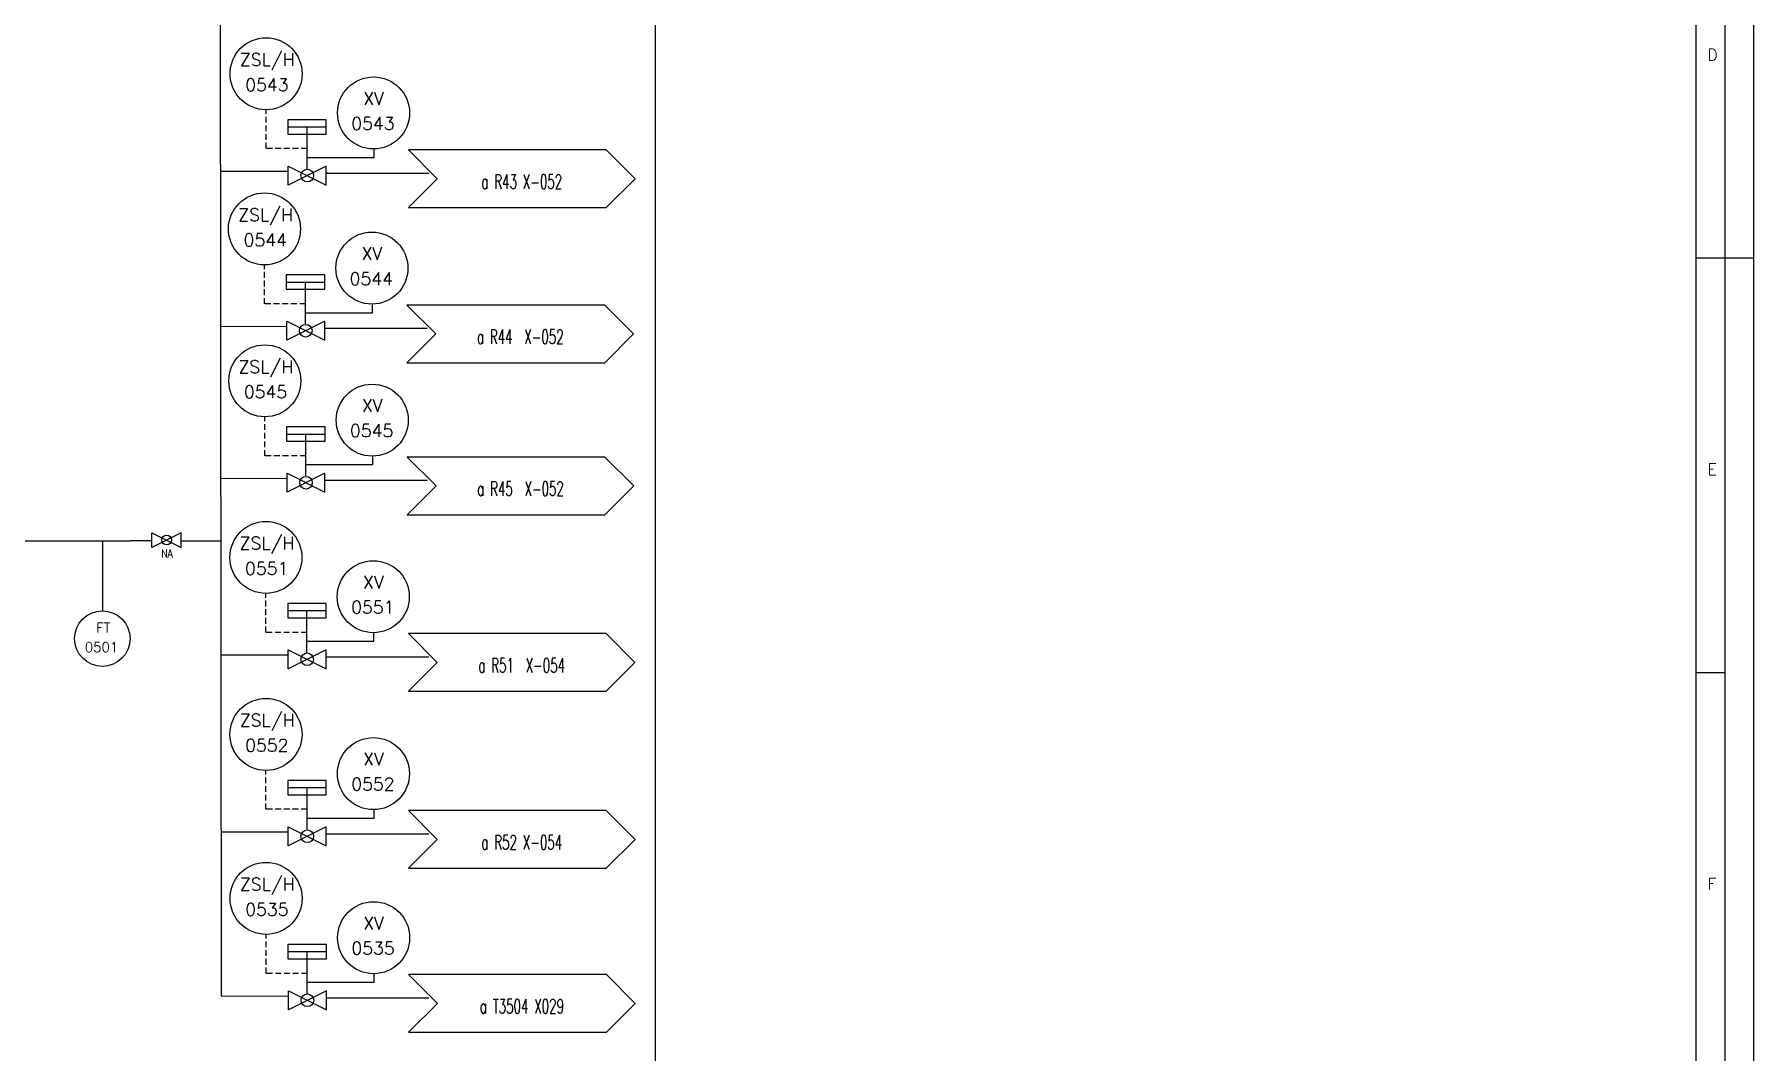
# Model space of a CAD drawing. Header units: millimetres. Extents: x 559 to 3993, y 623 to 920.
# Drawn here: x 2888.8 to 3037.4, y 702.6 to 790.5 of the extents above; entities that cross this region are included whole.
import ezdxf
from ezdxf.enums import TextEntityAlignment as Align

# ---------------------------------------------------------------- set-up
doc = ezdxf.new("R2010")
doc.units = ezdxf.units.MM
doc.linetypes.add('TRAZOS', pattern=[0.75, 0.5, -0.25])
for name, color, linetype in [('CAJETIN', 1, 'Continuous'), ('FORMATO', 7, 'Continuous'), ('INSTRUMENTOS', 1, 'Continuous'), ('TEX', 7, 'Continuous'), ('TUBERIA', 5, 'Continuous'), ('TUBERÍA2', 1, 'TRAZOS'), ('VALVULAS Y ACCESORIOS', 1, 'Continuous')]:
    doc.layers.add(name, color=color, linetype=linetype)
doc.layers.add('TUBERÍA3', color=1, linetype='Continuous', true_color=0xff0000)
doc.styles.add('PY', font='ROMANS.shx')
doc.styles.add('PY1', font='ROMANS.shx', dxfattribs={"width": 0.8})
doc.linetypes.add('SEÑAL_MECANICA2', pattern='A,4.411183,["o",PY,S=4.130212,R=360,X=0,Y=-1.374288],0.588817,-0.374158,["",PY,S=2,R=360,X=0,Y=-0.688262],-2.183682', length=7.55784)

# ---------------------------------------------------------------- blocks, each defined once
blk = doc.blocks.new('SEÑAL CIR')
at = {"color": 1}
blk.add_circle((0, 5.7), 5.7, dxfattribs=at)
at = {"layer": 'INSTRUMENTOS', "linetype": 'Continuous', "style": 'PY', "flags": 4}
for p in [(0.18, 6.94), (0.13, 2.95)]:
    blk.add_attdef('---', text='', height=2, dxfattribs=at).set_placement(p, align=Align.CENTER)
blk = doc.blocks.new('MARCO-A1')
at = {"layer": 'FORMATO', "color": 5}
for p, q in [((831, 297), (836, 297)), ((831, 225.25), (836, 225.25))]:
    blk.add_line(p, q, dxfattribs=at)
at = {"layer": 'FORMATO', "color": 1, "linetype": 'Continuous'}
blk.add_line((836, 297), (841, 297), dxfattribs=at)
at = {"layer": 'FORMATO', "color": 1}
blk.add_lwpolyline([(0, 594), (841, 594), (841, 0), (0, 0)], close=True, dxfattribs=at)
at = {"layer": 'FORMATO', "color": 5}
blk.add_lwpolyline([(5, 589), (836, 589), (836, 5), (5, 5)], close=True, dxfattribs=at)
at = {"layer": 'FORMATO', "color": 8, "linetype": 'Continuous'}
blk.add_lwpolyline([(10, 584), (831, 584), (831, 10), (10, 10)], close=True, dxfattribs=at)
at = {"layer": 'FORMATO', "color": 1, "style": 'PY'}
for s, p in [('D', (833, 331.17)), ('E', (833, 259.42)), ('F', (833, 187.67))]:
    blk.add_text(s, height=2, dxfattribs=at).set_placement(p)
blk = doc.blocks.new('BANDERA DE FLUJO')
at = {"layer": 'TEX', "color": 1, "ltscale": 0.1, "flags": 128}
blk.add_lwpolyline([(-4, 4), (-31.46, 4), (-27.46, 0), (-31.46, -4), (-4, -4), (0, 0)], close=True, dxfattribs=at)
at = {"layer": 'TEX', "style": 'PY1', "width": 0.8}
for tag, p in [('ETIQUETA-LINEA-1', (-15.73, 0.61)), ('ETIQUETA-LINEA-2', (-15.73, -2.91))]:
    blk.add_attdef(tag, text='', height=2, dxfattribs=at).set_placement(p, align=Align.CENTER)
blk = doc.blocks.new('VALV GLOB-V')
at = {"layer": 'INSTRUMENTOS', "color": 1, "flags": 128}
blk.add_lwpolyline([(5.7, -1.43), (5.7, 1.43), (0, -1.43), (0, 1.43)], close=True, dxfattribs=at)
at = {"layer": 'INSTRUMENTOS', "color": 1}
blk.add_circle((2.85, 0), 0.95, dxfattribs=at)
at = {"layer": 'INSTRUMENTOS', "color": 7, "linetype": 'SEÑAL_MECANICA2', "style": 'PY'}
blk.add_attdef('REF.', text='', height=2, dxfattribs=at).set_placement((3, -3.37), align=Align.MIDDLE)

msp = doc.modelspace()

# ---------------------------------------------------------------- linework, layer by layer
at = {"color": 5}
for p, q in [((2904.94, 778.72), (2910.73, 778.7)), ((2914.05, 778.55), (2922.89, 778.55)), ((2904.82, 765.31), (2910.63, 765.29)), ((2913.91, 765.14), (2922.75, 765.14)), ((2904.84, 752.17), (2910.66, 752.15)), ((2913.93, 752), (2922.78, 752)), ((2898.97, 746.77), (2897.08, 746.77)), ((2904.94, 736.92), (2910.75, 736.9)), ((2914.03, 736.75), (2922.88, 736.75)), ((2904.95, 721.62), (2910.77, 721.6)), ((2914.04, 721.45), (2922.89, 721.45)), ((2904.96, 707.44), (2910.78, 707.42)), ((2914.05, 707.27), (2922.9, 707.27))]:
    msp.add_line(p, q, dxfattribs=at)
at = {"layer": 'CAJETIN', "color": 8, "linetype": 'Continuous'}
msp.add_line((2942.47, 627.88), (2942.47, 914.54), dxfattribs=at)
at = {"layer": 'TUBERIA', "color": 5}
for p, q in [((2904.81, 835.78), (2904.96, 707.44)), ((2901.49, 746.77), (2904.91, 746.77))]:
    msp.add_line(p, q, dxfattribs=at)
at = {"layer": 'TUBERIA', "color": 5, "linetype": 'Continuous'}
msp.add_line((2866.58, 746.77), (2897.08, 746.77), dxfattribs=at)
at = {"layer": 'TUBERIA', "color": 1, "linetype": 'Continuous', "ltscale": 5}
msp.add_line((2894.68, 746.77), (2894.68, 740.71), dxfattribs=at)
at = {"layer": 'TUBERÍA2'}
for points in [[(2912.37, 780.66), (2908.83, 780.66), (2908.83, 783.99)], [(2912.23, 767.25), (2908.69, 767.25), (2908.69, 770.57)], [(2912.26, 754.11), (2908.72, 754.11), (2908.72, 757.44)], [(2912.35, 738.85), (2908.81, 738.85), (2908.81, 742.18)], [(2912.37, 723.56), (2908.82, 723.56), (2908.82, 726.89)], [(2912.38, 709.38), (2908.83, 709.38), (2908.83, 712.71)]]:
    msp.add_lwpolyline(points, dxfattribs=at)
at = {"layer": 'TUBERÍA3'}
for points in [[(2912.37, 779.89), (2918.16, 779.89)], [(2918.16, 779.89), (2918.16, 780.59)], [(2918.02, 766.48), (2918.02, 767.17)], [(2912.23, 766.48), (2918.02, 766.48)], [(2912.26, 753.35), (2918.05, 753.35)], [(2918.05, 753.35), (2918.05, 754.04)], [(2918.14, 738.09), (2918.14, 738.78)], [(2912.35, 738.09), (2918.14, 738.09)], [(2918.16, 722.8), (2918.16, 723.49)], [(2912.37, 722.8), (2918.16, 722.8)], [(2912.38, 708.62), (2918.17, 708.62)], [(2918.17, 708.62), (2918.17, 709.31)]]:
    msp.add_lwpolyline(points, dxfattribs=at)
at = {"layer": 'VALVULAS Y ACCESORIOS'}
for p, q in [((2910.71, 782.54), (2914.03, 782.54)), ((2912.37, 778.92), (2912.37, 782.54)), ((2910.57, 769.13), (2913.89, 769.13)), ((2912.23, 765.51), (2912.23, 769.13)), ((2910.6, 755.99), (2913.92, 755.99)), ((2912.26, 752.38), (2912.26, 755.99)), ((2910.7, 740.73), (2914.01, 740.73)), ((2912.35, 737.12), (2912.35, 740.73)), ((2910.71, 725.44), (2914.03, 725.44)), ((2912.37, 721.83), (2912.37, 725.44)), ((2910.72, 711.26), (2914.04, 711.26)), ((2912.38, 707.65), (2912.38, 711.26))]:
    msp.add_line(p, q, dxfattribs=at)
at = {"layer": 'VALVULAS Y ACCESORIOS', "flags": 128}
for points in [[(2910.71, 783.16), (2910.71, 781.92), (2914.03, 781.92), (2914.03, 783.16)], [(2910.57, 769.75), (2910.57, 768.5), (2913.89, 768.5), (2913.89, 769.75)], [(2910.6, 756.61), (2910.6, 755.37), (2913.92, 755.37), (2913.92, 756.61)], [(2910.7, 741.36), (2910.7, 740.11), (2914.01, 740.11), (2914.01, 741.36)], [(2910.71, 726.06), (2910.71, 724.82), (2914.03, 724.82), (2914.03, 726.06)], [(2910.72, 711.88), (2910.72, 710.64), (2914.04, 710.64), (2914.04, 711.88)]]:
    msp.add_lwpolyline(points, close=True, dxfattribs=at)

# ---------------------------------------------------------------- block references
at = {"xscale": 0.499409123998651, "yscale": 0.499409123998651, "zscale": 0.499409123998651}
msp.add_blockref('MARCO-A1', (2617.35, 622.89), dxfattribs=at)
at = {"linetype": 'Continuous'}
ref = msp.add_blockref('SEÑAL CIR', (2908.83, 784.02), dxfattribs=dict(at, xscale=0.5458906107165858, yscale=0.5458906107165858, zscale=0.5458906107165858))
ref.add_attrib('---', 'ZSL/H', dxfattribs={"layer": 'INSTRUMENTOS', "color": 7, "linetype": 'Continuous', "height": 1.092, "style": 'PY'}).set_placement((2908.93, 787.81), align=Align.CENTER)
ref.add_attrib('---', '0543', dxfattribs={"layer": 'INSTRUMENTOS', "color": 7, "linetype": 'Continuous', "height": 1.092, "style": 'PY'}).set_placement((2908.9, 785.63), align=Align.CENTER)
ref = msp.add_blockref('SEÑAL CIR', (2918.11, 780.63), dxfattribs=dict(at, xscale=0.545890610716515, yscale=0.545890610716515, zscale=0.545890610716515))
ref.add_attrib('---', 'XV', dxfattribs={"layer": 'INSTRUMENTOS', "color": 7, "linetype": 'Continuous', "height": 1.092, "style": 'PY'}).set_placement((2918.11, 784.46), align=Align.CENTER)
ref.add_attrib('---', '0543', dxfattribs={"layer": 'INSTRUMENTOS', "color": 7, "linetype": 'Continuous', "height": 1.092, "style": 'PY'}).set_placement((2918.06, 782.29), align=Align.CENTER)
ref = msp.add_blockref('BANDERA DE FLUJO', (2940.71, 778.06), dxfattribs=dict(xscale=0.6223812686313535, yscale=0.6223812686313535, zscale=0.6223812686313535))
ref.add_attrib('ETIQUETA-LINEA-1', 'a R43 X-052', dxfattribs={"layer": 'TEX', "height": 1.2448, "style": 'PY1', "width": 0.6}).set_placement((2930.92, 778.43), align=Align.TOP_CENTER)
for p, xscale, yscale, zscale in [((2910.75, 778.33), 0.5746216954910015, 0.5746216954910015, 0.5746216954910015), ((2910.62, 764.92), 0.5746216954910015, 0.5746216954910015, 0.5746216954910015), ((2910.64, 751.78), 0.5746216954910015, 0.5746216954910015, 0.5746216954910015), ((2898.97, 746.83), 0.4431663157893854, 0.4431663157893854, 0.4431663157893854), ((2910.74, 736.53), 0.5746216954910015, 0.5746216954910015, 0.5746216954910015), ((2910.75, 721.23), 0.5746216954910015, 0.5746216954910015, 0.5746216954910015), ((2910.76, 707.05), 0.5746216954910015, 0.5746216954910015, 0.5746216954910015)]:
    msp.add_blockref('VALV GLOB-V', p, dxfattribs=dict(at, xscale=xscale, yscale=yscale, zscale=zscale))
ref = msp.add_blockref('SEÑAL CIR', (2908.69, 770.61), dxfattribs=dict(at, xscale=0.5458906107165858, yscale=0.5458906107165858, zscale=0.5458906107165858))
ref.add_attrib('---', 'ZSL/H', dxfattribs={"layer": 'INSTRUMENTOS', "color": 7, "linetype": 'Continuous', "height": 1.092, "style": 'PY'}).set_placement((2908.79, 774.4), align=Align.CENTER)
ref.add_attrib('---', '0544', dxfattribs={"layer": 'INSTRUMENTOS', "color": 7, "linetype": 'Continuous', "height": 1.092, "style": 'PY'}).set_placement((2908.76, 772.22), align=Align.CENTER)
ref = msp.add_blockref('SEÑAL CIR', (2917.97, 767.22), dxfattribs=dict(at, xscale=0.545890610716515, yscale=0.545890610716515, zscale=0.545890610716515))
ref.add_attrib('---', 'XV', dxfattribs={"layer": 'INSTRUMENTOS', "color": 7, "linetype": 'Continuous', "height": 1.092, "style": 'PY'}).set_placement((2917.97, 771.05), align=Align.CENTER)
ref.add_attrib('---', '0544', dxfattribs={"layer": 'INSTRUMENTOS', "color": 7, "linetype": 'Continuous', "height": 1.092, "style": 'PY'}).set_placement((2917.92, 768.87), align=Align.CENTER)
ref = msp.add_blockref('BANDERA DE FLUJO', (2940.58, 764.65), dxfattribs=dict(xscale=0.6223812686313535, yscale=0.6223812686313535, zscale=0.6223812686313535))
ref.add_attrib('ETIQUETA-LINEA-1', 'a R44  X-052', dxfattribs={"layer": 'TEX', "height": 1.2448, "style": 'PY1', "width": 0.6}).set_placement((2930.79, 765.02), align=Align.TOP_CENTER)
ref = msp.add_blockref('SEÑAL CIR', (2908.72, 757.48), dxfattribs=dict(at, xscale=0.5458906107165858, yscale=0.5458906107165858, zscale=0.5458906107165858))
ref.add_attrib('---', 'ZSL/H', dxfattribs={"layer": 'INSTRUMENTOS', "color": 7, "linetype": 'Continuous', "height": 1.092, "style": 'PY'}).set_placement((2908.81, 761.26), align=Align.CENTER)
ref.add_attrib('---', '0545', dxfattribs={"layer": 'INSTRUMENTOS', "color": 7, "linetype": 'Continuous', "height": 1.092, "style": 'PY'}).set_placement((2908.78, 759.09), align=Align.CENTER)
ref = msp.add_blockref('SEÑAL CIR', (2918, 754.08), dxfattribs=dict(at, xscale=0.545890610716515, yscale=0.545890610716515, zscale=0.545890610716515))
ref.add_attrib('---', 'XV', dxfattribs={"layer": 'INSTRUMENTOS', "color": 7, "linetype": 'Continuous', "height": 1.092, "style": 'PY'}).set_placement((2918, 757.91), align=Align.CENTER)
ref.add_attrib('---', '0545', dxfattribs={"layer": 'INSTRUMENTOS', "color": 7, "linetype": 'Continuous', "height": 1.092, "style": 'PY'}).set_placement((2917.95, 755.74), align=Align.CENTER)
ref = msp.add_blockref('BANDERA DE FLUJO', (2940.6, 751.51), dxfattribs=dict(xscale=0.6223812686313535, yscale=0.6223812686313535, zscale=0.6223812686313535))
ref.add_attrib('ETIQUETA-LINEA-1', 'a R45  X-052', dxfattribs={"layer": 'TEX', "height": 1.2448, "style": 'PY1', "width": 0.6}).set_placement((2930.81, 751.89), align=Align.TOP_CENTER)
ref = msp.add_blockref('SEÑAL CIR', (2908.81, 742.22), dxfattribs=dict(at, xscale=0.5458906107165858, yscale=0.5458906107165858, zscale=0.5458906107165858))
ref.add_attrib('---', 'ZSL/H', dxfattribs={"layer": 'INSTRUMENTOS', "color": 7, "linetype": 'Continuous', "height": 1.092, "style": 'PY'}).set_placement((2908.91, 746.01), align=Align.CENTER)
ref.add_attrib('---', '0551', dxfattribs={"layer": 'INSTRUMENTOS', "color": 7, "linetype": 'Continuous', "height": 1.092, "style": 'PY'}).set_placement((2908.88, 743.83), align=Align.CENTER)
ref = msp.add_blockref('SEÑAL CIR', (2918.09, 738.82), dxfattribs=dict(at, xscale=0.545890610716515, yscale=0.545890610716515, zscale=0.545890610716515))
ref.add_attrib('---', 'XV', dxfattribs={"layer": 'INSTRUMENTOS', "color": 7, "linetype": 'Continuous', "height": 1.092, "style": 'PY'}).set_placement((2918.09, 742.65), align=Align.CENTER)
ref.add_attrib('---', '0551', dxfattribs={"layer": 'INSTRUMENTOS', "color": 7, "linetype": 'Continuous', "height": 1.092, "style": 'PY'}).set_placement((2918.05, 740.48), align=Align.CENTER)
ref = msp.add_blockref('SEÑAL CIR', (2894.68, 735.91), dxfattribs=dict(at, xscale=0.4210079999999652, yscale=0.4210079999999652, zscale=0.4210079999999652))
ref.add_attrib('---', 'FT', dxfattribs={"layer": 'INSTRUMENTOS', "color": 7, "linetype": 'Continuous', "height": 0.842, "style": 'PY'}).set_placement((2894.76, 738.83), align=Align.CENTER)
ref.add_attrib('---', '0501', dxfattribs={"layer": 'INSTRUMENTOS', "color": 7, "linetype": 'Continuous', "height": 0.842, "style": 'PY'}).set_placement((2894.61, 737.15), align=Align.CENTER)
ref = msp.add_blockref('BANDERA DE FLUJO', (2940.7, 736.25), dxfattribs=dict(xscale=0.6223812686313535, yscale=0.6223812686313535, zscale=0.6223812686313535))
ref.add_attrib('ETIQUETA-LINEA-1', 'a R51  X-054', dxfattribs={"layer": 'TEX', "height": 1.2448, "style": 'PY1', "width": 0.6}).set_placement((2930.91, 736.63), align=Align.TOP_CENTER)
ref = msp.add_blockref('SEÑAL CIR', (2908.82, 726.92), dxfattribs=dict(at, xscale=0.5458906107165858, yscale=0.5458906107165858, zscale=0.5458906107165858))
ref.add_attrib('---', 'ZSL/H', dxfattribs={"layer": 'INSTRUMENTOS', "color": 7, "linetype": 'Continuous', "height": 1.092, "style": 'PY'}).set_placement((2908.92, 730.71), align=Align.CENTER)
ref.add_attrib('---', '0552', dxfattribs={"layer": 'INSTRUMENTOS', "color": 7, "linetype": 'Continuous', "height": 1.092, "style": 'PY'}).set_placement((2908.89, 728.54), align=Align.CENTER)
ref = msp.add_blockref('SEÑAL CIR', (2918.1, 723.53), dxfattribs=dict(at, xscale=0.545890610716515, yscale=0.545890610716515, zscale=0.545890610716515))
ref.add_attrib('---', 'XV', dxfattribs={"layer": 'INSTRUMENTOS', "color": 7, "linetype": 'Continuous', "height": 1.092, "style": 'PY'}).set_placement((2918.1, 727.36), align=Align.CENTER)
ref.add_attrib('---', '0552', dxfattribs={"layer": 'INSTRUMENTOS', "color": 7, "linetype": 'Continuous', "height": 1.092, "style": 'PY'}).set_placement((2918.06, 725.19), align=Align.CENTER)
ref = msp.add_blockref('BANDERA DE FLUJO', (2940.71, 720.96), dxfattribs=dict(xscale=0.6223812686313535, yscale=0.6223812686313535, zscale=0.6223812686313535))
ref.add_attrib('ETIQUETA-LINEA-1', 'a R52 X-054', dxfattribs={"layer": 'TEX', "height": 1.2448, "style": 'PY1', "width": 0.6}).set_placement((2930.92, 721.33), align=Align.TOP_CENTER)
ref = msp.add_blockref('SEÑAL CIR', (2908.83, 712.75), dxfattribs=dict(at, xscale=0.5458906107165858, yscale=0.5458906107165858, zscale=0.5458906107165858))
ref.add_attrib('---', 'ZSL/H', dxfattribs={"layer": 'INSTRUMENTOS', "color": 7, "linetype": 'Continuous', "height": 1.092, "style": 'PY'}).set_placement((2908.93, 716.54), align=Align.CENTER)
ref.add_attrib('---', '0535', dxfattribs={"layer": 'INSTRUMENTOS', "color": 7, "linetype": 'Continuous', "height": 1.092, "style": 'PY'}).set_placement((2908.9, 714.36), align=Align.CENTER)
ref = msp.add_blockref('SEÑAL CIR', (2918.12, 709.35), dxfattribs=dict(at, xscale=0.545890610716515, yscale=0.545890610716515, zscale=0.545890610716515))
ref.add_attrib('---', 'XV', dxfattribs={"layer": 'INSTRUMENTOS', "color": 7, "linetype": 'Continuous', "height": 1.092, "style": 'PY'}).set_placement((2918.11, 713.18), align=Align.CENTER)
ref.add_attrib('---', '0535', dxfattribs={"layer": 'INSTRUMENTOS', "color": 7, "linetype": 'Continuous', "height": 1.092, "style": 'PY'}).set_placement((2918.07, 711.01), align=Align.CENTER)
ref = msp.add_blockref('BANDERA DE FLUJO', (2940.72, 706.78), dxfattribs=dict(xscale=0.6223812686313535, yscale=0.6223812686313535, zscale=0.6223812686313535))
ref.add_attrib('ETIQUETA-LINEA-1', 'a T3504 X029', dxfattribs={"layer": 'TEX', "height": 1.2448, "style": 'PY1', "width": 0.6}).set_placement((2930.93, 707.16), align=Align.TOP_CENTER)

# ---------------------------------------------------------------- texts
at = {"layer": 'TEX', "color": 7, "insert": (2900.27, 745.67), "char_height": 0.714, "width": 10.2133, "attachment_point": 5, "style": 'PY1'}
msp.add_mtext('NA', dxfattribs=at)

doc.saveas('drawing.dxf')
